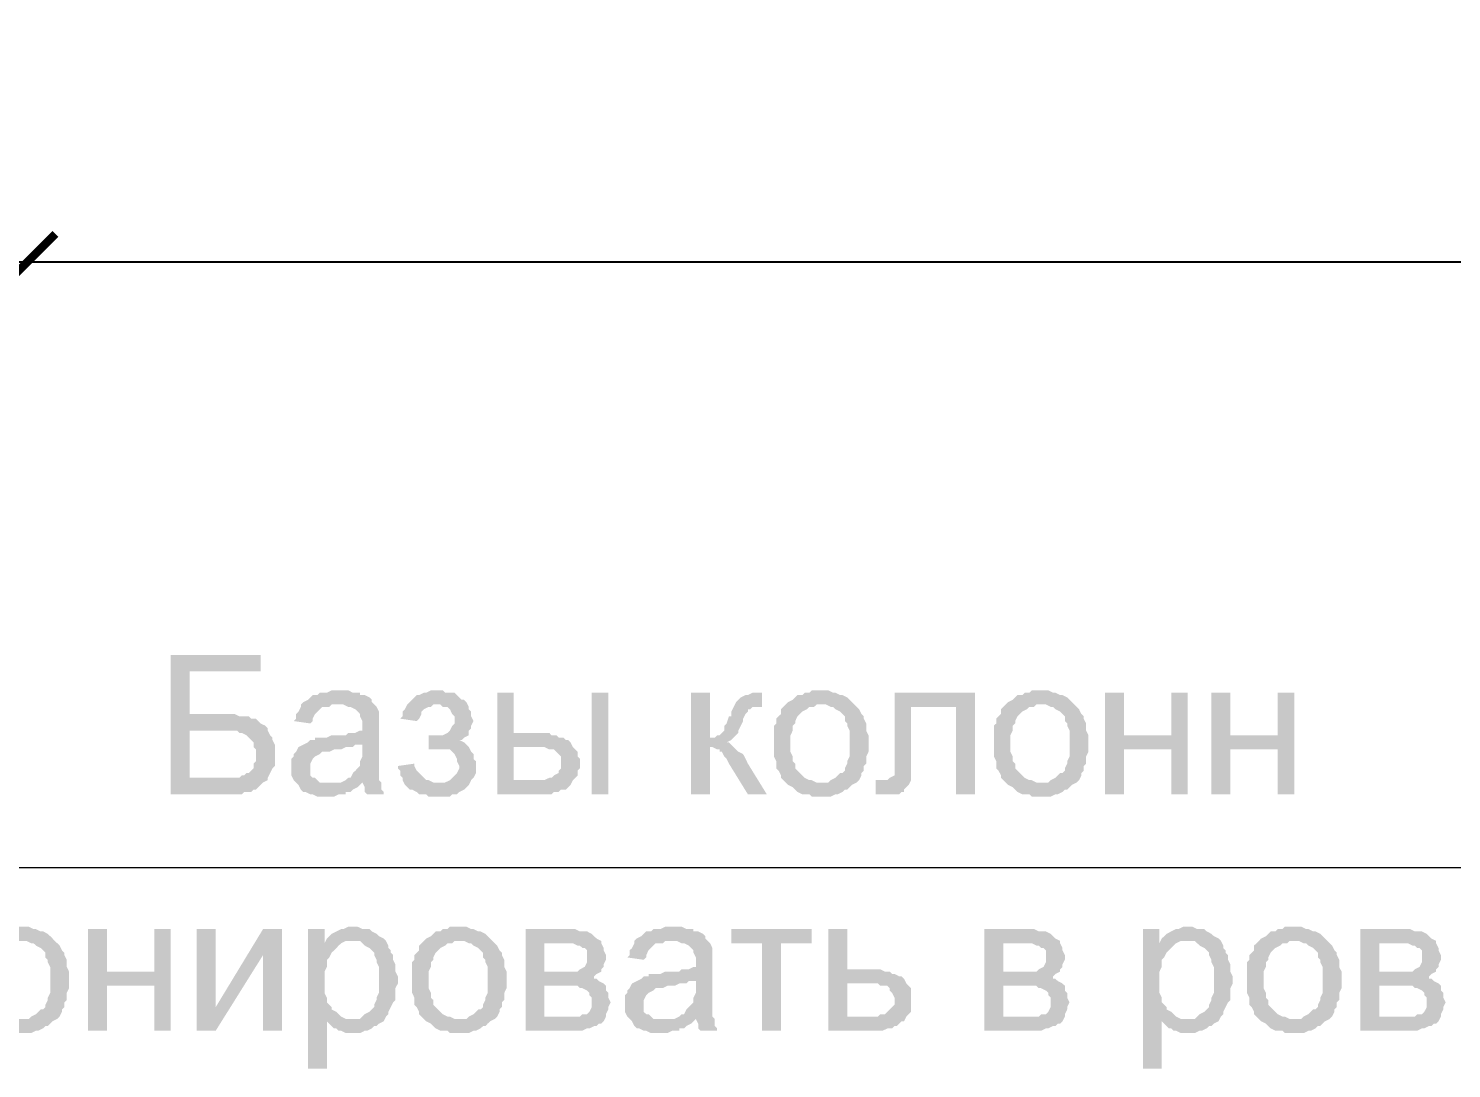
# Model space of a CAD drawing. Header units: millimetres. Extents: x -383313 to -161684, y -117025 to 99224.
# Drawn here: x -349188 to -346641, y -1573 to 290 of the extents above; entities that cross this region are included whole.
import ezdxf

# ---------------------------------------------------------------- set-up
doc = ezdxf.new("R2010")
doc.units = ezdxf.units.MM
doc.header["$MEASUREMENT"] = 0
doc.layers.get('Defpoints').update_dxf_attribs({"color": 31})
for name, color, linetype in [('001__КОНСТРУКТИВ__размеры внутр.', 7, 'Continuous'), ('PDF_Geometry', 7, 'Continuous'), ('PDF_Solid Fills', 7, 'Continuous')]:
    doc.layers.add(name, color=color, linetype=linetype)
doc.styles.add('PSTUDIO', font='arial.ttf')
doc.dimstyles.new('PS_TICK', dxfattribs={"dimscale": 100, "dimtxt": 2.5, "dimasz": 1, "dimexe": 2, "dimexo": 2, "dimgap": 1, "dimtad": 1, "dimdec": 0, "dimzin": 0, "dimdsep": 46, "dimtxsty": 'PSTUDIO', "dimblk": 'ARCHTICK', "dimcen": 2, "dimdle": 1.5, "dimse1": 1, "dimse2": 1, "dimadec": 0, "dimazin": 0, "dimtfac": 1, "dimtdec": 0, "dimtix": 1, "dimtmove": 1, "dimatfit": 3, "dimldrblk": 'ARCHTICK', "dimfxl": 1, "dimtolj": 1, "dimtzin": 0, "dimarcsym": 0})

# ---------------------------------------------------------------- blocks, each defined once
blk = doc.blocks.new('_ArchTick')
at = {"color": 0, "linetype": 'ByBlock', "const_width": 0.15}
blk.add_lwpolyline([(-0.5, -0.5), (0.5, 0.5)], dxfattribs=at)
blk = doc.blocks.new('*D277')
at = {"layer": '001__КОНСТРУКТИВ__размеры внутр.', "color": 0, "lineweight": -2, "ltscale": 100, "transparency": 16777216}
blk.add_line((-349339.4, -128.1), (-334939.6, -128.1), dxfattribs=at)
at = {"layer": 'Defpoints', "color": 0, "ltscale": 100, "transparency": 16777216}
for p in [(-335089.6, -128.1), (-349189.4, -1571.6), (-335089.6, -1571.6)]:
    blk.add_point(p, dxfattribs=at)
at = {"layer": '001__КОНСТРУКТИВ__размеры внутр.', "color": 0, "lineweight": -2, "ltscale": 100, "transparency": 16777216, "xscale": 100, "yscale": 100, "zscale": 100, "rotation": 180}
blk.add_blockref('_ArchTick', (-349189.4, -128.1), dxfattribs=at)
at = {"layer": '001__КОНСТРУКТИВ__размеры внутр.', "color": 0, "lineweight": -2, "ltscale": 100, "transparency": 16777216, "xscale": 100, "yscale": 100, "zscale": 100}
blk.add_blockref('_ArchTick', (-335089.6, -128.1), dxfattribs=at)
at = {"layer": '001__КОНСТРУКТИВ__размеры внутр.', "color": 0, "ltscale": 100, "transparency": 16777216, "insert": (-342139.5, 99.5), "char_height": 250, "attachment_point": 5, "style": 'PSTUDIO'}
blk.add_mtext('\\A1;14100', dxfattribs=at)
blk = doc.blocks.new('A$Cf5759c35')
at = {"layer": 'PDF_Solid Fills'}
for points in [[(9689.9, 17432.9), (9529.1, 17432.9), (9529.1, 17183.1), (9656.1, 17183.1), (9660.3, 17187.3), (9668.8, 17187.3), (9673, 17187.3), (9677.2, 17191.6), (9681.5, 17191.6), (9685.7, 17195.8), (9689.9, 17200), (9694.2, 17204.3), (9702.6, 17208.5), (9562.9, 17212.7), (9562.9, 17297.4), (9605.3, 17297.4), (9702.6, 17301.6), (9698.4, 17305.9), (9689.9, 17310.1), (9685.7, 17314.3), (9681.5, 17318.6), (9673, 17318.6), (9668.8, 17322.8), (9664.5, 17322.8), (9656.1, 17322.8), (9651.8, 17322.8), (9643.4, 17327), (9634.9, 17327), (9630.7, 17327), (9622.2, 17327), (9562.9, 17327), (9562.9, 17403.2), (9689.9, 17403.2)], [(9833.9, 17369.4), (9833.9, 17369.4), (9816.9, 17369.4), (9808.5, 17365.1), (9804.2, 17365.1), (9795.8, 17365.1), (9791.5, 17360.9), (9783.1, 17360.9), (9778.8, 17356.7), (9774.6, 17352.4), (9766.1, 17348.2), (9761.9, 17344), (9825.4, 17344), (9829.6, 17344), (9838.1, 17344), (9846.6, 17339.7), (9850.8, 17339.7), (9859.3, 17335.5), (9863.5, 17331.3), (9863.5, 17331.3), (9867.7, 17327), (9867.7, 17322.8), (9872, 17314.3), (9872, 17305.9), (9872, 17305.9), (9872, 17297.4), (9867.7, 17297.4), (9859.3, 17293.2), (9855, 17293.2), (9846.6, 17293.2), (9842.3, 17288.9), (9833.9, 17288.9), (9825.4, 17288.9), (9816.9, 17288.9), (9808.5, 17284.7), (9800, 17284.7), (9795.8, 17284.7), (9787.3, 17284.7), (9787.3, 17280.5), (9778.8, 17280.5), (9774.6, 17276.2), (9872, 17272), (9872, 17263.5), (9872, 17259.3), (9872, 17250.8), (9867.7, 17242.4), (9867.7, 17238.1), (9867.7, 17233.9), (9863.5, 17229.7), (9859.3, 17225.4), (9855, 17221.2), (9850.8, 17212.7), (9846.6, 17212.7), (9842.3, 17208.5), (9833.9, 17204.3), (9872, 17204.3), (9872, 17204.3), (9876.2, 17195.8), (9876.2, 17187.3), (9880.4, 17183.1), (9910.1, 17183.1), (9910.1, 17187.3), (9905.8, 17191.6), (9905.8, 17200), (9905.8, 17204.3), (9901.6, 17208.5), (9901.6, 17212.7), (9901.6, 17217), (9901.6, 17221.2), (9901.6, 17229.7), (9901.6, 17238.1), (9901.6, 17246.6), (9901.6, 17259.3), (9901.6, 17301.6), (9901.6, 17301.6), (9901.6, 17310.1), (9901.6, 17318.6), (9901.6, 17322.8), (9901.6, 17327), (9901.6, 17331.3), (9897.4, 17339.7), (9893.1, 17344), (9888.9, 17348.2), (9888.9, 17352.4), (9884.7, 17356.7), (9876.2, 17360.9), (9867.7, 17360.9), (9867.7, 17365.1), (9859.3, 17365.1), (9855, 17365.1), (9846.6, 17369.4), (9838.1, 17369.4)], [(10007.4, 17369.4), (9994.7, 17369.4), (9986.3, 17365.1), (9982, 17365.1), (9973.6, 17360.9), (9969.3, 17360.9), (9965.1, 17356.7), (9960.9, 17352.4), (9956.6, 17348.2), (9952.4, 17344), (9948.2, 17335.5), (9943.9, 17331.3), (9943.9, 17322.8), (9939.7, 17318.6), (9969.3, 17314.3), (9973.6, 17318.6), (9977.8, 17327), (9977.8, 17331.3), (9982, 17335.5), (9990.5, 17339.7), (9994.7, 17339.7), (9999, 17344), (10007.4, 17344), (10058.2, 17348.2), (10054, 17352.4), (10049.8, 17352.4), (10045.5, 17356.7), (10041.3, 17360.9), (10037.1, 17365.1), (10028.6, 17365.1), (10020.1, 17365.1), (10015.9, 17369.4)], [(10058.2, 17348.2), (10007.4, 17344), (10011.7, 17344), (10015.9, 17339.7), (10024.4, 17339.7), (10028.6, 17335.5), (10028.6, 17335.5), (10032.8, 17327), (10037.1, 17322.8), (10037.1, 17314.3), (10037.1, 17310.1), (10032.8, 17305.9), (10028.6, 17297.4), (10028.6, 17297.4), (10024.4, 17293.2), (10015.9, 17288.9), (10011.7, 17288.9), (10007.4, 17288.9), (9999, 17288.9), (9990.5, 17288.9), (9990.5, 17263.5), (9990.5, 17263.5), (9999, 17263.5), (10062.5, 17267.8), (10058.2, 17272), (10054, 17276.2), (10045.5, 17280.5), (10049.8, 17280.5), (10054, 17284.7), (10062.5, 17288.9), (10062.5, 17297.4), (10066.7, 17301.6), (10066.7, 17305.9), (10070.9, 17314.3), (10070.9, 17314.3), (10066.7, 17322.8), (10066.7, 17331.3), (10062.5, 17335.5), (10062.5, 17339.7)], [(10142.9, 17365.1), (10113.3, 17365.1), (10113.3, 17183.1), (10210.6, 17183.1), (10214.9, 17187.3), (10223.3, 17187.3), (10227.6, 17191.6), (10236, 17191.6), (10240.3, 17195.8), (10244.5, 17200), (10244.5, 17200), (10248.7, 17208.5), (10142.9, 17208.5), (10142.9, 17267.8), (10176.8, 17267.8), (10248.7, 17267.8), (10244.5, 17276.2), (10240.3, 17280.5), (10236, 17280.5), (10231.8, 17284.7), (10223.3, 17284.7), (10219.1, 17288.9), (10210.6, 17288.9), (10206.4, 17293.2), (10197.9, 17293.2), (10189.5, 17293.2), (10181, 17293.2), (10142.9, 17293.2)], [(10494.3, 17365.1), (10460.4, 17365.1), (10460.4, 17183.1), (10494.3, 17183.1), (10494.3, 17267.8), (10536.6, 17267.8), (10532.4, 17272), (10528.1, 17276.2), (10523.9, 17276.2), (10523.9, 17276.2), (10532.4, 17280.5), (10536.6, 17284.7), (10494.3, 17284.7)], [(10587.4, 17365.1), (10570.5, 17365.1), (10562, 17360.9), (10557.8, 17360.9), (10549.3, 17356.7), (10545.1, 17352.4), (10545.1, 17352.4), (10540.8, 17348.2), (10536.6, 17339.7), (10578.9, 17339.7), (10587.4, 17339.7)], [(10693.2, 17369.4), (10693.2, 17369.4), (10676.3, 17369.4), (10672.1, 17365.1), (10663.6, 17365.1), (10659.4, 17360.9), (10650.9, 17360.9), (10646.7, 17356.7), (10642.4, 17352.4), (10634, 17348.2), (10634, 17348.2), (10629.7, 17344), (10693.2, 17344), (10693.2, 17344), (10701.7, 17344), (10710.2, 17339.7), (10714.4, 17339.7), (10718.6, 17335.5), (10727.1, 17331.3), (10731.3, 17327), (10735.6, 17322.8), (10735.6, 17314.3), (10739.8, 17310.1), (10739.8, 17305.9), (10744, 17297.4), (10744, 17288.9), (10744, 17284.7), (10744, 17276.2), (10744, 17272), (10744, 17263.5), (10744, 17255.1), (10744, 17250.8), (10739.8, 17242.4), (10739.8, 17238.1), (10735.6, 17229.7), (10735.6, 17225.4), (10731.3, 17221.2), (10727.1, 17221.2), (10722.9, 17217), (10718.6, 17212.7), (10710.2, 17208.5), (10705.9, 17204.3), (10697.5, 17204.3), (10693.2, 17204.3), (10629.7, 17204.3), (10634, 17200), (10642.4, 17195.8), (10646.7, 17191.6), (10650.9, 17187.3), (10659.4, 17183.1), (10663.6, 17183.1), (10672.1, 17183.1), (10676.3, 17178.9), (10684.8, 17178.9), (10693.2, 17178.9), (10697.5, 17178.9), (10701.7, 17178.9), (10710.2, 17178.9), (10718.6, 17183.1), (10722.9, 17183.1), (10731.3, 17187.3), (10735.6, 17191.6), (10739.8, 17191.6), (10744, 17195.8), (10748.3, 17200), (10756.7, 17204.3), (10761, 17208.5), (10765.2, 17217), (10765.2, 17221.2), (10765.2, 17221.2), (10769.4, 17225.4), (10769.4, 17233.9), (10773.7, 17238.1), (10773.7, 17246.6), (10773.7, 17250.8), (10777.9, 17259.3), (10777.9, 17267.8), (10777.9, 17276.2), (10777.9, 17280.5), (10777.9, 17288.9), (10773.7, 17297.4), (10773.7, 17305.9), (10773.7, 17310.1), (10769.4, 17318.6), (10769.4, 17322.8), (10765.2, 17327), (10761, 17335.5), (10756.7, 17339.7), (10752.5, 17344), (10748.3, 17348.2), (10744, 17352.4), (10739.8, 17356.7), (10731.3, 17360.9), (10727.1, 17360.9), (10718.6, 17365.1), (10714.4, 17365.1), (10705.9, 17369.4), (10701.7, 17369.4)], [(10968.4, 17365.1), (10824.5, 17365.1), (10824.5, 17217), (10824.5, 17217), (10816, 17212.7), (10816, 17212.7), (10811.8, 17208.5), (10803.3, 17208.5), (10790.6, 17208.5), (10790.6, 17183.1), (10794.8, 17183.1), (10803.3, 17183.1), (10807.5, 17183.1), (10816, 17183.1), (10816, 17183.1), (10824.5, 17183.1), (10832.9, 17183.1), (10837.2, 17187.3), (10841.4, 17187.3), (10841.4, 17191.6), (10845.6, 17195.8), (10849.9, 17200), (10854.1, 17208.5), (10854.1, 17212.7), (10854.1, 17217), (10854.1, 17221.2), (10854.1, 17229.7), (10854.1, 17238.1), (10854.1, 17246.6), (10854.1, 17339.7), (10934.5, 17339.7)], [(11086.9, 17369.4), (11086.9, 17369.4), (11070, 17369.4), (11065.8, 17365.1), (11057.3, 17365.1), (11053.1, 17360.9), (11044.6, 17360.9), (11040.4, 17356.7), (11036.1, 17352.4), (11027.7, 17348.2), (11027.7, 17348.2), (11023.4, 17344), (11086.9, 17344), (11086.9, 17344), (11095.4, 17344), (11103.9, 17339.7), (11108.1, 17339.7), (11112.3, 17335.5), (11120.8, 17331.3), (11125, 17327), (11129.3, 17322.8), (11129.3, 17314.3), (11133.5, 17310.1), (11133.5, 17305.9), (11137.7, 17297.4), (11137.7, 17288.9), (11137.7, 17284.7), (11137.7, 17276.2), (11137.7, 17272), (11137.7, 17263.5), (11137.7, 17255.1), (11137.7, 17250.8), (11133.5, 17242.4), (11133.5, 17238.1), (11129.3, 17229.7), (11129.3, 17225.4), (11125, 17221.2), (11120.8, 17221.2), (11116.6, 17217), (11112.3, 17212.7), (11103.9, 17208.5), (11099.6, 17204.3), (11091.2, 17204.3), (11086.9, 17204.3), (11023.4, 17204.3), (11027.7, 17200), (11036.1, 17195.8), (11040.4, 17191.6), (11044.6, 17187.3), (11053.1, 17183.1), (11057.3, 17183.1), (11065.8, 17183.1), (11070, 17178.9), (11078.5, 17178.9), (11086.9, 17178.9), (11091.2, 17178.9), (11095.4, 17178.9), (11103.9, 17178.9), (11112.3, 17183.1), (11116.6, 17183.1), (11125, 17187.3), (11129.3, 17191.6), (11133.5, 17191.6), (11137.7, 17195.8), (11142, 17200), (11150.4, 17204.3), (11154.7, 17208.5), (11158.9, 17217), (11158.9, 17221.2), (11158.9, 17221.2), (11163.1, 17225.4), (11163.1, 17233.9), (11167.4, 17238.1), (11167.4, 17246.6), (11167.4, 17250.8), (11171.6, 17259.3), (11171.6, 17267.8), (11171.6, 17276.2), (11171.6, 17280.5), (11171.6, 17288.9), (11167.4, 17297.4), (11167.4, 17305.9), (11167.4, 17310.1), (11163.1, 17318.6), (11163.1, 17322.8), (11158.9, 17327), (11154.7, 17335.5), (11150.4, 17339.7), (11146.2, 17344), (11142, 17348.2), (11137.7, 17352.4), (11133.5, 17356.7), (11125, 17360.9), (11120.8, 17360.9), (11112.3, 17365.1), (11108.1, 17365.1), (11099.6, 17369.4), (11095.4, 17369.4)], [(11235.1, 17365.1), (11201.2, 17365.1), (11201.2, 17183.1), (11235.1, 17183.1), (11235.1, 17263.5), (11319.8, 17263.5), (11235.1, 17288.9)], [(11349.4, 17365.1), (11319.8, 17365.1), (11319.8, 17288.9), (11235.1, 17288.9), (11319.8, 17263.5), (11319.8, 17183.1), (11349.4, 17183.1)], [(11425.6, 17365.1), (11391.7, 17365.1), (11391.7, 17183.1), (11425.6, 17183.1), (11425.6, 17263.5), (11510.3, 17263.5), (11425.6, 17288.9)], [(11539.9, 17365.1), (11510.3, 17365.1), (11510.3, 17288.9), (11425.6, 17288.9), (11510.3, 17263.5), (11510.3, 17183.1), (11539.9, 17183.1)], [(9761.9, 17344), (9761.9, 17339.7), (9757.7, 17331.3), (9753.4, 17327), (9753.4, 17318.6), (9749.2, 17314.3), (9778.8, 17310.1), (9783.1, 17314.3), (9783.1, 17318.6), (9787.3, 17327), (9791.5, 17331.3), (9795.8, 17335.5), (9800, 17339.7), (9804.2, 17339.7), (9812.7, 17339.7), (9816.9, 17344), (9825.4, 17344)], [(10536.6, 17339.7), (10532.4, 17331.3), (10532.4, 17322.8), (10528.1, 17322.8), (10523.9, 17310.1), (10519.7, 17305.9), (10519.7, 17297.4), (10515.4, 17293.2), (10515.4, 17293.2), (10511.2, 17288.9), (10507, 17288.9), (10502.7, 17284.7), (10494.3, 17284.7), (10536.6, 17284.7), (10540.8, 17288.9), (10545.1, 17293.2), (10545.1, 17297.4), (10549.3, 17305.9), (10553.5, 17314.3), (10553.5, 17318.6), (10557.8, 17327), (10562, 17331.3), (10562, 17335.5), (10566.2, 17335.5), (10570.5, 17339.7), (10578.9, 17339.7)], [(10629.7, 17344), (10625.5, 17339.7), (10621.3, 17335.5), (10621.3, 17327), (10617, 17322.8), (10612.8, 17318.6), (10612.8, 17310.1), (10608.6, 17305.9), (10608.6, 17297.4), (10608.6, 17288.9), (10608.6, 17280.5), (10608.6, 17272), (10608.6, 17272), (10608.6, 17263.5), (10608.6, 17255.1), (10608.6, 17250.8), (10612.8, 17242.4), (10612.8, 17233.9), (10612.8, 17229.7), (10617, 17225.4), (10621.3, 17217), (10621.3, 17212.7), (10625.5, 17208.5), (10629.7, 17204.3), (10693.2, 17204.3), (10689, 17204.3), (10684.8, 17204.3), (10676.3, 17208.5), (10672.1, 17208.5), (10663.6, 17212.7), (10659.4, 17217), (10655.1, 17221.2), (10655.1, 17221.2), (10650.9, 17225.4), (10646.7, 17229.7), (10646.7, 17238.1), (10642.4, 17242.4), (10642.4, 17250.8), (10638.2, 17259.3), (10638.2, 17263.5), (10638.2, 17272), (10638.2, 17276.2), (10638.2, 17284.7), (10638.2, 17288.9), (10642.4, 17297.4), (10642.4, 17305.9), (10646.7, 17310.1), (10646.7, 17314.3), (10650.9, 17322.8), (10655.1, 17327), (10655.1, 17327), (10659.4, 17331.3), (10667.8, 17335.5), (10672.1, 17339.7), (10680.5, 17339.7), (10684.8, 17344), (10693.2, 17344)], [(11023.4, 17344), (11019.2, 17339.7), (11015, 17335.5), (11015, 17327), (11010.7, 17322.8), (11006.5, 17318.6), (11006.5, 17310.1), (11002.3, 17305.9), (11002.3, 17297.4), (11002.3, 17288.9), (11002.3, 17280.5), (11002.3, 17272), (11002.3, 17272), (11002.3, 17263.5), (11002.3, 17255.1), (11002.3, 17250.8), (11006.5, 17242.4), (11006.5, 17233.9), (11006.5, 17229.7), (11010.7, 17225.4), (11015, 17217), (11015, 17212.7), (11019.2, 17208.5), (11023.4, 17204.3), (11086.9, 17204.3), (11082.7, 17204.3), (11078.5, 17204.3), (11070, 17208.5), (11065.8, 17208.5), (11057.3, 17212.7), (11053.1, 17217), (11048.8, 17221.2), (11048.8, 17221.2), (11044.6, 17225.4), (11040.4, 17229.7), (11040.4, 17238.1), (11036.1, 17242.4), (11036.1, 17250.8), (11031.9, 17259.3), (11031.9, 17263.5), (11031.9, 17272), (11031.9, 17276.2), (11031.9, 17284.7), (11031.9, 17288.9), (11036.1, 17297.4), (11036.1, 17305.9), (11040.4, 17310.1), (11040.4, 17314.3), (11044.6, 17322.8), (11048.8, 17327), (11048.8, 17327), (11053.1, 17331.3), (11061.5, 17335.5), (11065.8, 17339.7), (11074.2, 17339.7), (11078.5, 17344), (11086.9, 17344)], [(9702.6, 17301.6), (9605.3, 17297.4), (9647.6, 17297.4), (9651.8, 17293.2), (9656.1, 17293.2), (9664.5, 17288.9), (9668.8, 17284.7), (9673, 17280.5), (9673, 17280.5), (9677.2, 17276.2), (9677.2, 17267.8), (9681.5, 17263.5), (9681.5, 17255.1), (9681.5, 17250.8), (9681.5, 17242.4), (9677.2, 17238.1), (9677.2, 17229.7), (9673, 17225.4), (9668.8, 17221.2), (9664.5, 17221.2), (9660.3, 17217), (9656.1, 17217), (9651.8, 17212.7), (9643.4, 17212.7), (9634.9, 17212.7), (9626.4, 17212.7), (9562.9, 17212.7), (9702.6, 17208.5), (9702.6, 17212.7), (9706.9, 17221.2), (9706.9, 17221.2), (9711.1, 17229.7), (9715.3, 17233.9), (9715.3, 17242.4), (9715.3, 17246.6), (9715.3, 17255.1), (9715.3, 17259.3), (9715.3, 17263.5), (9715.3, 17272), (9711.1, 17280.5), (9711.1, 17284.7), (9706.9, 17288.9), (9702.6, 17297.4)], [(9774.6, 17276.2), (9766.1, 17272), (9766.1, 17272), (9757.7, 17267.8), (9753.4, 17259.3), (9749.2, 17255.1), (9749.2, 17250.8), (9745, 17246.6), (9745, 17238.1), (9745, 17229.7), (9745, 17229.7), (9745, 17221.2), (9745, 17217), (9749.2, 17208.5), (9753.4, 17204.3), (9757.7, 17200), (9761.9, 17191.6), (9761.9, 17191.6), (9766.1, 17187.3), (9770.4, 17187.3), (9778.8, 17183.1), (9783.1, 17183.1), (9791.5, 17178.9), (9800, 17178.9), (9808.5, 17178.9), (9812.7, 17178.9), (9821.2, 17178.9), (9829.6, 17183.1), (9833.9, 17183.1), (9842.3, 17183.1), (9842.3, 17187.3), (9850.8, 17187.3), (9855, 17191.6), (9863.5, 17195.8), (9867.7, 17200), (9812.7, 17204.3), (9812.7, 17204.3), (9804.2, 17204.3), (9795.8, 17204.3), (9791.5, 17208.5), (9787.3, 17212.7), (9783.1, 17212.7), (9778.8, 17217), (9778.8, 17225.4), (9778.8, 17229.7), (9778.8, 17233.9), (9778.8, 17238.1), (9783.1, 17246.6), (9783.1, 17246.6), (9787.3, 17250.8), (9795.8, 17255.1), (9800, 17259.3), (9804.2, 17259.3), (9812.7, 17259.3), (9821.2, 17263.5), (9825.4, 17263.5), (9833.9, 17263.5), (9842.3, 17267.8), (9846.6, 17267.8), (9855, 17267.8), (9859.3, 17272), (9867.7, 17272), (9872, 17272)], [(10062.5, 17267.8), (9999, 17263.5), (10028.6, 17263.5), (10032.8, 17259.3), (10037.1, 17255.1), (10041.3, 17246.6), (10041.3, 17242.4), (10045.5, 17233.9), (10045.5, 17229.7), (10041.3, 17221.2), (10037.1, 17217), (10032.8, 17212.7), (10032.8, 17212.7), (10028.6, 17208.5), (10020.1, 17204.3), (10015.9, 17204.3), (10007.4, 17204.3), (10062.5, 17200), (10066.7, 17208.5), (10070.9, 17212.7), (10075.2, 17221.2), (10075.2, 17225.4), (10075.2, 17233.9), (10075.2, 17233.9), (10075.2, 17242.4), (10070.9, 17246.6), (10070.9, 17255.1), (10066.7, 17259.3), (10066.7, 17259.3)], [(10248.7, 17267.8), (10176.8, 17267.8), (10197.9, 17267.8), (10206.4, 17263.5), (10210.6, 17263.5), (10214.9, 17263.5), (10219.1, 17259.3), (10223.3, 17255.1), (10227.6, 17250.8), (10227.6, 17242.4), (10227.6, 17238.1), (10227.6, 17238.1), (10227.6, 17229.7), (10223.3, 17225.4), (10223.3, 17221.2), (10214.9, 17217), (10214.9, 17217), (10210.6, 17212.7), (10206.4, 17212.7), (10197.9, 17208.5), (10193.7, 17208.5), (10185.2, 17208.5), (10172.5, 17208.5), (10142.9, 17208.5), (10248.7, 17208.5), (10253, 17212.7), (10257.2, 17217), (10257.2, 17225.4), (10261.4, 17229.7), (10261.4, 17238.1), (10261.4, 17238.1), (10261.4, 17246.6), (10257.2, 17250.8), (10257.2, 17259.3), (10253, 17263.5)], [(10536.6, 17267.8), (10494.3, 17267.8), (10498.5, 17267.8), (10507, 17263.5), (10511.2, 17263.5), (10511.2, 17259.3), (10515.4, 17259.3), (10519.7, 17250.8), (10523.9, 17246.6), (10528.1, 17238.1), (10562, 17183.1), (10595.9, 17183.1), (10562, 17238.1), (10562, 17238.1), (10557.8, 17246.6), (10553.5, 17255.1), (10545.1, 17259.3), (10540.8, 17263.5)], [(9965.1, 17238.1), (9935.5, 17233.9), (9935.5, 17229.7), (9939.7, 17225.4), (9939.7, 17217), (9943.9, 17212.7), (9943.9, 17208.5), (9948.2, 17200), (9952.4, 17195.8), (9956.6, 17191.6), (9960.9, 17191.6), (9969.3, 17187.3), (9973.6, 17183.1), (9977.8, 17183.1), (9986.3, 17183.1), (9990.5, 17178.9), (9999, 17178.9), (10007.4, 17178.9), (10011.7, 17178.9), (10020.1, 17178.9), (10028.6, 17178.9), (10032.8, 17183.1), (10041.3, 17183.1), (10045.5, 17187.3), (10054, 17191.6), (10058.2, 17195.8), (10058.2, 17195.8), (10062.5, 17200), (10007.4, 17204.3), (10007.4, 17204.3), (9999, 17204.3), (9990.5, 17208.5), (9986.3, 17208.5), (9982, 17212.7), (9977.8, 17217), (9973.6, 17221.2), (9969.3, 17225.4), (9965.1, 17233.9)], [(9262.4, 16946), (9262.4, 16946), (9245.4, 16946), (9241.2, 16941.8), (9232.7, 16941.8), (9228.5, 16937.6), (9220, 16937.6), (9215.8, 16933.3), (9211.6, 16929.1), (9203.1, 16924.9), (9203.1, 16924.9), (9198.9, 16920.6), (9262.4, 16920.6), (9262.4, 16920.6), (9270.8, 16920.6), (9279.3, 16916.4), (9283.5, 16916.4), (9287.8, 16912.2), (9296.2, 16907.9), (9300.5, 16903.7), (9304.7, 16899.5), (9304.7, 16891), (9308.9, 16886.8), (9308.9, 16882.5), (9313.2, 16874.1), (9313.2, 16865.6), (9313.2, 16861.4), (9313.2, 16852.9), (9313.2, 16848.7), (9313.2, 16840.2), (9313.2, 16831.7), (9313.2, 16827.5), (9308.9, 16819), (9308.9, 16814.8), (9304.7, 16806.3), (9304.7, 16802.1), (9300.5, 16797.9), (9296.2, 16797.9), (9292, 16793.6), (9287.8, 16789.4), (9279.3, 16785.2), (9275.1, 16780.9), (9266.6, 16780.9), (9262.4, 16780.9), (9198.9, 16780.9), (9203.1, 16776.7), (9211.6, 16772.5), (9215.8, 16768.2), (9220, 16764), (9228.5, 16759.8), (9232.7, 16759.8), (9241.2, 16759.8), (9245.4, 16755.5), (9253.9, 16755.5), (9262.4, 16755.5), (9266.6, 16755.5), (9270.8, 16755.5), (9279.3, 16755.5), (9287.8, 16759.8), (9292, 16759.8), (9300.5, 16764), (9304.7, 16768.2), (9308.9, 16768.2), (9313.2, 16772.5), (9317.4, 16776.7), (9325.9, 16780.9), (9330.1, 16785.2), (9334.3, 16793.6), (9334.3, 16797.9), (9334.3, 16797.9), (9338.6, 16802.1), (9338.6, 16810.6), (9342.8, 16814.8), (9342.8, 16823.3), (9342.8, 16827.5), (9347, 16836), (9347, 16844.4), (9347, 16852.9), (9347, 16857.1), (9347, 16865.6), (9342.8, 16874.1), (9342.8, 16882.5), (9342.8, 16886.8), (9338.6, 16895.2), (9338.6, 16899.5), (9334.3, 16903.7), (9330.1, 16912.2), (9325.9, 16916.4), (9321.6, 16920.6), (9317.4, 16924.9), (9313.2, 16929.1), (9308.9, 16933.3), (9300.5, 16937.6), (9296.2, 16937.6), (9287.8, 16941.8), (9283.5, 16941.8), (9275.1, 16946), (9270.8, 16946)], [(9414.8, 16941.8), (9380.9, 16941.8), (9380.9, 16759.8), (9414.8, 16759.8), (9414.8, 16840.2), (9499.4, 16840.2), (9414.8, 16865.6)], [(9529.1, 16941.8), (9499.4, 16941.8), (9499.4, 16865.6), (9414.8, 16865.6), (9499.4, 16840.2), (9499.4, 16759.8), (9529.1, 16759.8)], [(9728, 16941.8), (9694.2, 16941.8), (9609.5, 16802.1), (9575.6, 16759.8), (9609.5, 16759.8), (9694.2, 16895.2)], [(9804.2, 16941.8), (9774.6, 16941.8), (9774.6, 16692), (9808.5, 16692), (9808.5, 16776.7), (9850.8, 16780.9), (9846.6, 16780.9), (9842.3, 16780.9), (9833.9, 16785.2), (9829.6, 16789.4), (9825.4, 16793.6), (9816.9, 16797.9), (9816.9, 16802.1), (9812.7, 16806.3), (9808.5, 16810.6), (9808.5, 16819), (9804.2, 16827.5), (9804.2, 16831.7), (9804.2, 16840.2), (9804.2, 16848.7), (9804.2, 16852.9), (9804.2, 16861.4), (9804.2, 16865.6), (9808.5, 16874.1), (9808.5, 16882.5), (9808.5, 16886.8), (9812.7, 16891), (9816.9, 16899.5), (9821.2, 16903.7), (9825.4, 16907.9), (9829.6, 16912.2), (9833.9, 16916.4), (9804.2, 16916.4)], [(9855, 16946), (9855, 16946), (9846.6, 16946), (9838.1, 16941.8), (9833.9, 16941.8), (9825.4, 16937.6), (9825.4, 16937.6), (9816.9, 16933.3), (9812.7, 16929.1), (9808.5, 16924.9), (9855, 16920.6), (9859.3, 16920.6), (9867.7, 16920.6), (9872, 16916.4), (9876.2, 16912.2), (9884.7, 16907.9), (9888.9, 16903.7), (9893.1, 16899.5), (9893.1, 16895.2), (9897.4, 16886.8), (9897.4, 16882.5), (9901.6, 16874.1), (9901.6, 16869.8), (9901.6, 16861.4), (9901.6, 16852.9), (9901.6, 16848.7), (9901.6, 16840.2), (9901.6, 16831.7), (9901.6, 16827.5), (9897.4, 16819), (9897.4, 16814.8), (9893.1, 16806.3), (9893.1, 16802.1), (9888.9, 16797.9), (9884.7, 16793.6), (9876.2, 16789.4), (9872, 16785.2), (9867.7, 16780.9), (9859.3, 16780.9), (9850.8, 16780.9), (9808.5, 16776.7), (9808.5, 16776.7), (9816.9, 16768.2), (9821.2, 16764), (9825.4, 16764), (9829.6, 16759.8), (9833.9, 16759.8), (9842.3, 16755.5), (9846.6, 16755.5), (9855, 16755.5), (9855, 16755.5), (9863.5, 16755.5), (9867.7, 16755.5), (9876.2, 16759.8), (9880.4, 16759.8), (9888.9, 16764), (9893.1, 16768.2), (9897.4, 16768.2), (9901.6, 16772.5), (9910.1, 16776.7), (9914.3, 16785.2), (9918.5, 16789.4), (9918.5, 16793.6), (9922.8, 16802.1), (9922.8, 16802.1), (9927, 16810.6), (9931.2, 16814.8), (9931.2, 16823.3), (9931.2, 16831.7), (9931.2, 16836), (9935.5, 16844.4), (9935.5, 16852.9), (9935.5, 16852.9), (9935.5, 16857.1), (9931.2, 16865.6), (9931.2, 16874.1), (9931.2, 16878.3), (9927, 16886.8), (9927, 16895.2), (9922.8, 16899.5), (9922.8, 16903.7), (9918.5, 16907.9), (9918.5, 16912.2), (9914.3, 16920.6), (9910.1, 16924.9), (9901.6, 16929.1), (9897.4, 16933.3), (9897.4, 16933.3), (9888.9, 16937.6), (9884.7, 16941.8), (9876.2, 16941.8), (9872, 16941.8), (9863.5, 16946)], [(10045.5, 16946), (10045.5, 16946), (10028.6, 16946), (10024.4, 16941.8), (10015.9, 16941.8), (10011.7, 16937.6), (10003.2, 16937.6), (9999, 16933.3), (9994.7, 16929.1), (9986.3, 16924.9), (9986.3, 16924.9), (9982, 16920.6), (10045.5, 16920.6), (10045.5, 16920.6), (10054, 16920.6), (10062.5, 16916.4), (10066.7, 16916.4), (10070.9, 16912.2), (10079.4, 16907.9), (10083.6, 16903.7), (10087.9, 16899.5), (10087.9, 16891), (10092.1, 16886.8), (10092.1, 16882.5), (10096.3, 16874.1), (10096.3, 16865.6), (10096.3, 16861.4), (10096.3, 16852.9), (10096.3, 16848.7), (10096.3, 16840.2), (10096.3, 16831.7), (10096.3, 16827.5), (10092.1, 16819), (10092.1, 16814.8), (10087.9, 16806.3), (10087.9, 16802.1), (10083.6, 16797.9), (10079.4, 16797.9), (10075.2, 16793.6), (10070.9, 16789.4), (10062.5, 16785.2), (10058.2, 16780.9), (10049.8, 16780.9), (10045.5, 16780.9), (9982, 16780.9), (9986.3, 16776.7), (9994.7, 16772.5), (9999, 16768.2), (10003.2, 16764), (10011.7, 16759.8), (10015.9, 16759.8), (10024.4, 16759.8), (10028.6, 16755.5), (10037.1, 16755.5), (10045.5, 16755.5), (10049.8, 16755.5), (10054, 16755.5), (10062.5, 16755.5), (10070.9, 16759.8), (10075.2, 16759.8), (10083.6, 16764), (10087.9, 16768.2), (10092.1, 16768.2), (10096.3, 16772.5), (10100.6, 16776.7), (10109, 16780.9), (10113.3, 16785.2), (10117.5, 16793.6), (10117.5, 16797.9), (10117.5, 16797.9), (10121.7, 16802.1), (10121.7, 16810.6), (10126, 16814.8), (10126, 16823.3), (10126, 16827.5), (10130.2, 16836), (10130.2, 16844.4), (10130.2, 16852.9), (10130.2, 16857.1), (10130.2, 16865.6), (10126, 16874.1), (10126, 16882.5), (10126, 16886.8), (10121.7, 16895.2), (10121.7, 16899.5), (10117.5, 16903.7), (10113.3, 16912.2), (10109, 16916.4), (10104.8, 16920.6), (10100.6, 16924.9), (10096.3, 16929.1), (10092.1, 16933.3), (10083.6, 16937.6), (10079.4, 16937.6), (10070.9, 16941.8), (10066.7, 16941.8), (10058.2, 16946), (10054, 16946)], [(10236, 16941.8), (10164.1, 16941.8), (10164.1, 16759.8), (10265.7, 16759.8), (10274.1, 16764), (10278.4, 16764), (10286.8, 16768.2), (10291.1, 16768.2), (10295.3, 16772.5), (10299.5, 16772.5), (10303.8, 16776.7), (10308, 16785.2), (10197.9, 16785.2), (10197.9, 16840.2), (10236, 16840.2), (10303.8, 16844.4), (10295.3, 16848.7), (10291.1, 16852.9), (10286.8, 16852.9), (10286.8, 16857.1), (10291.1, 16861.4), (10197.9, 16865.6), (10197.9, 16916.4), (10231.8, 16916.4), (10299.5, 16920.6), (10291.1, 16924.9), (10286.8, 16929.1), (10282.6, 16933.3), (10274.1, 16937.6), (10274.1, 16937.6), (10265.7, 16937.6), (10261.4, 16937.6), (10253, 16941.8), (10244.5, 16941.8)], [(10430.8, 16946), (10430.8, 16946), (10413.8, 16946), (10405.4, 16941.8), (10401.1, 16941.8), (10392.7, 16941.8), (10388.4, 16937.6), (10380, 16937.6), (10375.7, 16933.3), (10371.5, 16929.1), (10363, 16924.9), (10358.8, 16920.6), (10422.3, 16920.6), (10426.5, 16920.6), (10435, 16920.6), (10443.5, 16916.4), (10447.7, 16916.4), (10456.2, 16912.2), (10460.4, 16907.9), (10460.4, 16907.9), (10464.6, 16903.7), (10464.6, 16899.5), (10468.9, 16891), (10468.9, 16882.5), (10468.9, 16882.5), (10468.9, 16874.1), (10464.6, 16874.1), (10456.2, 16869.8), (10451.9, 16869.8), (10443.5, 16869.8), (10439.2, 16865.6), (10430.8, 16865.6), (10422.3, 16865.6), (10413.8, 16865.6), (10405.4, 16861.4), (10396.9, 16861.4), (10392.7, 16861.4), (10384.2, 16861.4), (10384.2, 16857.1), (10375.7, 16857.1), (10371.5, 16852.9), (10468.9, 16848.7), (10468.9, 16840.2), (10468.9, 16836), (10468.9, 16827.5), (10464.6, 16819), (10464.6, 16814.8), (10464.6, 16810.6), (10460.4, 16806.3), (10456.2, 16802.1), (10451.9, 16797.9), (10447.7, 16789.4), (10443.5, 16789.4), (10439.2, 16785.2), (10430.8, 16780.9), (10468.9, 16780.9), (10468.9, 16780.9), (10473.1, 16772.5), (10473.1, 16764), (10477.3, 16759.8), (10507, 16759.8), (10507, 16764), (10502.7, 16768.2), (10502.7, 16776.7), (10502.7, 16780.9), (10498.5, 16785.2), (10498.5, 16789.4), (10498.5, 16793.6), (10498.5, 16797.9), (10498.5, 16806.3), (10498.5, 16814.8), (10498.5, 16823.3), (10498.5, 16836), (10498.5, 16878.3), (10498.5, 16878.3), (10498.5, 16886.8), (10498.5, 16895.2), (10498.5, 16899.5), (10498.5, 16903.7), (10498.5, 16907.9), (10494.3, 16916.4), (10490, 16920.6), (10485.8, 16924.9), (10485.8, 16929.1), (10481.6, 16933.3), (10473.1, 16937.6), (10464.6, 16937.6), (10464.6, 16941.8), (10456.2, 16941.8), (10451.9, 16941.8), (10443.5, 16946), (10435, 16946)], [(10676.3, 16941.8), (10532.4, 16941.8), (10532.4, 16916.4), (10587.4, 16916.4), (10587.4, 16759.8), (10621.3, 16759.8), (10621.3, 16916.4), (10676.3, 16916.4)], [(10739.8, 16941.8), (10705.9, 16941.8), (10705.9, 16759.8), (10803.3, 16759.8), (10811.8, 16764), (10820.2, 16764), (10824.5, 16768.2), (10828.7, 16768.2), (10832.9, 16772.5), (10837.2, 16776.7), (10841.4, 16776.7), (10845.6, 16785.2), (10739.8, 16785.2), (10739.8, 16844.4), (10773.7, 16844.4), (10845.6, 16844.4), (10841.4, 16852.9), (10837.2, 16857.1), (10832.9, 16857.1), (10824.5, 16861.4), (10820.2, 16861.4), (10816, 16865.6), (10807.5, 16865.6), (10799.1, 16869.8), (10794.8, 16869.8), (10786.4, 16869.8), (10777.9, 16869.8), (10739.8, 16869.8)], [(11057.3, 16941.8), (10985.3, 16941.8), (10985.3, 16759.8), (11086.9, 16759.8), (11095.4, 16764), (11099.6, 16764), (11108.1, 16768.2), (11112.3, 16768.2), (11116.6, 16772.5), (11120.8, 16772.5), (11125, 16776.7), (11129.3, 16785.2), (11019.2, 16785.2), (11019.2, 16840.2), (11057.3, 16840.2), (11125, 16844.4), (11116.6, 16848.7), (11112.3, 16852.9), (11108.1, 16852.9), (11108.1, 16857.1), (11112.3, 16861.4), (11019.2, 16865.6), (11019.2, 16916.4), (11053.1, 16916.4), (11120.8, 16920.6), (11112.3, 16924.9), (11108.1, 16929.1), (11103.9, 16933.3), (11095.4, 16937.6), (11095.4, 16937.6), (11086.9, 16937.6), (11082.7, 16937.6), (11074.2, 16941.8), (11065.8, 16941.8)], [(11298.6, 16941.8), (11269, 16941.8), (11269, 16692), (11302.8, 16692), (11302.8, 16776.7), (11345.2, 16780.9), (11340.9, 16780.9), (11336.7, 16780.9), (11328.2, 16785.2), (11324, 16789.4), (11319.8, 16793.6), (11311.3, 16797.9), (11311.3, 16802.1), (11307.1, 16806.3), (11302.8, 16810.6), (11302.8, 16819), (11298.6, 16827.5), (11298.6, 16831.7), (11298.6, 16840.2), (11298.6, 16848.7), (11298.6, 16852.9), (11298.6, 16861.4), (11298.6, 16865.6), (11302.8, 16874.1), (11302.8, 16882.5), (11302.8, 16886.8), (11307.1, 16891), (11311.3, 16899.5), (11315.5, 16903.7), (11319.8, 16907.9), (11324, 16912.2), (11328.2, 16916.4), (11298.6, 16916.4)], [(11349.4, 16946), (11349.4, 16946), (11340.9, 16946), (11332.5, 16941.8), (11328.2, 16941.8), (11319.8, 16937.6), (11319.8, 16937.6), (11311.3, 16933.3), (11307.1, 16929.1), (11302.8, 16924.9), (11349.4, 16920.6), (11353.6, 16920.6), (11362.1, 16920.6), (11366.3, 16916.4), (11370.6, 16912.2), (11379, 16907.9), (11383.3, 16903.7), (11387.5, 16899.5), (11387.5, 16895.2), (11391.7, 16886.8), (11391.7, 16882.5), (11396, 16874.1), (11396, 16869.8), (11396, 16861.4), (11396, 16852.9), (11396, 16848.7), (11396, 16840.2), (11396, 16831.7), (11396, 16827.5), (11391.7, 16819), (11391.7, 16814.8), (11387.5, 16806.3), (11387.5, 16802.1), (11383.3, 16797.9), (11379, 16793.6), (11370.6, 16789.4), (11366.3, 16785.2), (11362.1, 16780.9), (11353.6, 16780.9), (11345.2, 16780.9), (11302.8, 16776.7), (11302.8, 16776.7), (11311.3, 16768.2), (11315.5, 16764), (11319.8, 16764), (11324, 16759.8), (11328.2, 16759.8), (11336.7, 16755.5), (11340.9, 16755.5), (11349.4, 16755.5), (11349.4, 16755.5), (11357.9, 16755.5), (11362.1, 16755.5), (11370.6, 16759.8), (11374.8, 16759.8), (11383.3, 16764), (11387.5, 16768.2), (11391.7, 16768.2), (11396, 16772.5), (11404.4, 16776.7), (11408.7, 16785.2), (11412.9, 16789.4), (11412.9, 16793.6), (11417.1, 16802.1), (11417.1, 16802.1), (11421.4, 16810.6), (11425.6, 16814.8), (11425.6, 16823.3), (11425.6, 16831.7), (11425.6, 16836), (11429.8, 16844.4), (11429.8, 16852.9), (11429.8, 16852.9), (11429.8, 16857.1), (11425.6, 16865.6), (11425.6, 16874.1), (11425.6, 16878.3), (11421.4, 16886.8), (11421.4, 16895.2), (11417.1, 16899.5), (11417.1, 16903.7), (11412.9, 16907.9), (11412.9, 16912.2), (11408.7, 16920.6), (11404.4, 16924.9), (11396, 16929.1), (11391.7, 16933.3), (11391.7, 16933.3), (11383.3, 16937.6), (11379, 16941.8), (11370.6, 16941.8), (11366.3, 16941.8), (11357.9, 16946)], [(11539.9, 16946), (11539.9, 16946), (11523, 16946), (11518.7, 16941.8), (11510.3, 16941.8), (11506, 16937.6), (11497.6, 16937.6), (11493.3, 16933.3), (11489.1, 16929.1), (11480.6, 16924.9), (11480.6, 16924.9), (11476.4, 16920.6), (11539.9, 16920.6), (11539.9, 16920.6), (11548.4, 16920.6), (11556.8, 16916.4), (11561.1, 16916.4), (11565.3, 16912.2), (11573.8, 16907.9), (11578, 16903.7), (11582.2, 16899.5), (11582.2, 16891), (11586.5, 16886.8), (11586.5, 16882.5), (11590.7, 16874.1), (11590.7, 16865.6), (11590.7, 16861.4), (11590.7, 16852.9), (11590.7, 16848.7), (11590.7, 16840.2), (11590.7, 16831.7), (11590.7, 16827.5), (11586.5, 16819), (11586.5, 16814.8), (11582.2, 16806.3), (11582.2, 16802.1), (11578, 16797.9), (11573.8, 16797.9), (11569.5, 16793.6), (11565.3, 16789.4), (11556.8, 16785.2), (11552.6, 16780.9), (11544.1, 16780.9), (11539.9, 16780.9), (11476.4, 16780.9), (11480.6, 16776.7), (11489.1, 16772.5), (11493.3, 16768.2), (11497.6, 16764), (11506, 16759.8), (11510.3, 16759.8), (11518.7, 16759.8), (11523, 16755.5), (11531.4, 16755.5), (11539.9, 16755.5), (11544.1, 16755.5), (11548.4, 16755.5), (11556.8, 16755.5), (11565.3, 16759.8), (11569.5, 16759.8), (11578, 16764), (11582.2, 16768.2), (11586.5, 16768.2), (11590.7, 16772.5), (11594.9, 16776.7), (11603.4, 16780.9), (11607.6, 16785.2), (11611.9, 16793.6), (11611.9, 16797.9), (11611.9, 16797.9), (11616.1, 16802.1), (11616.1, 16810.6), (11620.3, 16814.8), (11620.3, 16823.3), (11620.3, 16827.5), (11624.6, 16836), (11624.6, 16844.4), (11624.6, 16852.9), (11624.6, 16857.1), (11624.6, 16865.6), (11620.3, 16874.1), (11620.3, 16882.5), (11620.3, 16886.8), (11616.1, 16895.2), (11616.1, 16899.5), (11611.9, 16903.7), (11607.6, 16912.2), (11603.4, 16916.4), (11599.2, 16920.6), (11594.9, 16924.9), (11590.7, 16929.1), (11586.5, 16933.3), (11578, 16937.6), (11573.8, 16937.6), (11565.3, 16941.8), (11561.1, 16941.8), (11552.6, 16946), (11548.4, 16946)], [(11730.4, 16941.8), (11658.4, 16941.8), (11658.4, 16759.8), (11760, 16759.8), (11768.5, 16764), (11772.7, 16764), (11781.2, 16768.2), (11785.4, 16768.2), (11789.7, 16772.5), (11793.9, 16772.5), (11798.1, 16776.7), (11802.4, 16785.2), (11692.3, 16785.2), (11692.3, 16840.2), (11730.4, 16840.2), (11798.1, 16844.4), (11789.7, 16848.7), (11785.4, 16852.9), (11781.2, 16852.9), (11781.2, 16857.1), (11785.4, 16861.4), (11692.3, 16865.6), (11692.3, 16916.4), (11726.2, 16916.4), (11793.9, 16920.6), (11785.4, 16924.9), (11781.2, 16929.1), (11777, 16933.3), (11768.5, 16937.6), (11768.5, 16937.6), (11760, 16937.6), (11755.8, 16937.6), (11747.3, 16941.8), (11738.9, 16941.8)], [(9808.5, 16924.9), (9804.2, 16916.4), (9833.9, 16916.4), (9842.3, 16920.6), (9846.6, 16920.6), (9855, 16920.6)], [(9982, 16920.6), (9977.8, 16916.4), (9973.6, 16912.2), (9973.6, 16903.7), (9969.3, 16899.5), (9965.1, 16895.2), (9965.1, 16886.8), (9960.9, 16882.5), (9960.9, 16874.1), (9960.9, 16865.6), (9960.9, 16857.1), (9960.9, 16848.7), (9960.9, 16848.7), (9960.9, 16840.2), (9960.9, 16831.7), (9960.9, 16827.5), (9965.1, 16819), (9965.1, 16810.6), (9965.1, 16806.3), (9969.3, 16802.1), (9973.6, 16793.6), (9973.6, 16789.4), (9977.8, 16785.2), (9982, 16780.9), (10045.5, 16780.9), (10041.3, 16780.9), (10037.1, 16780.9), (10028.6, 16785.2), (10024.4, 16785.2), (10015.9, 16789.4), (10011.7, 16793.6), (10007.4, 16797.9), (10007.4, 16797.9), (10003.2, 16802.1), (9999, 16806.3), (9999, 16814.8), (9994.7, 16819), (9994.7, 16827.5), (9990.5, 16836), (9990.5, 16840.2), (9990.5, 16848.7), (9990.5, 16852.9), (9990.5, 16861.4), (9990.5, 16865.6), (9994.7, 16874.1), (9994.7, 16882.5), (9999, 16886.8), (9999, 16891), (10003.2, 16899.5), (10007.4, 16903.7), (10007.4, 16903.7), (10011.7, 16907.9), (10020.1, 16912.2), (10024.4, 16916.4), (10032.8, 16916.4), (10037.1, 16920.6), (10045.5, 16920.6)], [(10299.5, 16920.6), (10231.8, 16916.4), (10231.8, 16916.4), (10248.7, 16916.4), (10257.2, 16912.2), (10261.4, 16912.2), (10265.7, 16907.9), (10269.9, 16907.9), (10274.1, 16903.7), (10274.1, 16895.2), (10274.1, 16891), (10274.1, 16886.8), (10274.1, 16882.5), (10269.9, 16874.1), (10269.9, 16874.1), (10261.4, 16869.8), (10257.2, 16865.6), (10253, 16865.6), (10244.5, 16865.6), (10240.3, 16865.6), (10227.6, 16865.6), (10197.9, 16865.6), (10291.1, 16861.4), (10299.5, 16865.6), (10299.5, 16869.8), (10303.8, 16874.1), (10303.8, 16878.3), (10308, 16886.8), (10308, 16891), (10308, 16895.2), (10303.8, 16903.7), (10303.8, 16907.9), (10299.5, 16916.4)], [(10358.8, 16920.6), (10358.8, 16916.4), (10354.6, 16907.9), (10350.3, 16903.7), (10350.3, 16895.2), (10346.1, 16891), (10375.7, 16886.8), (10380, 16891), (10380, 16895.2), (10384.2, 16903.7), (10388.4, 16907.9), (10392.7, 16912.2), (10396.9, 16916.4), (10401.1, 16916.4), (10409.6, 16916.4), (10413.8, 16920.6), (10422.3, 16920.6)], [(11120.8, 16920.6), (11053.1, 16916.4), (11053.1, 16916.4), (11070, 16916.4), (11078.5, 16912.2), (11082.7, 16912.2), (11086.9, 16907.9), (11091.2, 16907.9), (11095.4, 16903.7), (11095.4, 16895.2), (11095.4, 16891), (11095.4, 16886.8), (11095.4, 16882.5), (11091.2, 16874.1), (11091.2, 16874.1), (11082.7, 16869.8), (11078.5, 16865.6), (11074.2, 16865.6), (11065.8, 16865.6), (11061.5, 16865.6), (11048.8, 16865.6), (11019.2, 16865.6), (11112.3, 16861.4), (11120.8, 16865.6), (11120.8, 16869.8), (11125, 16874.1), (11125, 16878.3), (11129.3, 16886.8), (11129.3, 16891), (11129.3, 16895.2), (11125, 16903.7), (11125, 16907.9), (11120.8, 16916.4)], [(11302.8, 16924.9), (11298.6, 16916.4), (11328.2, 16916.4), (11336.7, 16920.6), (11340.9, 16920.6), (11349.4, 16920.6)], [(11476.4, 16920.6), (11472.2, 16916.4), (11467.9, 16912.2), (11467.9, 16903.7), (11463.7, 16899.5), (11459.5, 16895.2), (11459.5, 16886.8), (11455.2, 16882.5), (11455.2, 16874.1), (11455.2, 16865.6), (11455.2, 16857.1), (11455.2, 16848.7), (11455.2, 16848.7), (11455.2, 16840.2), (11455.2, 16831.7), (11455.2, 16827.5), (11459.5, 16819), (11459.5, 16810.6), (11459.5, 16806.3), (11463.7, 16802.1), (11467.9, 16793.6), (11467.9, 16789.4), (11472.2, 16785.2), (11476.4, 16780.9), (11539.9, 16780.9), (11535.7, 16780.9), (11531.4, 16780.9), (11523, 16785.2), (11518.7, 16785.2), (11510.3, 16789.4), (11506, 16793.6), (11501.8, 16797.9), (11501.8, 16797.9), (11497.6, 16802.1), (11493.3, 16806.3), (11493.3, 16814.8), (11489.1, 16819), (11489.1, 16827.5), (11484.9, 16836), (11484.9, 16840.2), (11484.9, 16848.7), (11484.9, 16852.9), (11484.9, 16861.4), (11484.9, 16865.6), (11489.1, 16874.1), (11489.1, 16882.5), (11493.3, 16886.8), (11493.3, 16891), (11497.6, 16899.5), (11501.8, 16903.7), (11501.8, 16903.7), (11506, 16907.9), (11514.5, 16912.2), (11518.7, 16916.4), (11527.2, 16916.4), (11531.4, 16920.6), (11539.9, 16920.6)], [(11793.9, 16920.6), (11726.2, 16916.4), (11726.2, 16916.4), (11743.1, 16916.4), (11751.6, 16912.2), (11755.8, 16912.2), (11760, 16907.9), (11764.3, 16907.9), (11768.5, 16903.7), (11768.5, 16895.2), (11768.5, 16891), (11768.5, 16886.8), (11768.5, 16882.5), (11764.3, 16874.1), (11764.3, 16874.1), (11755.8, 16869.8), (11751.6, 16865.6), (11747.3, 16865.6), (11738.9, 16865.6), (11734.6, 16865.6), (11721.9, 16865.6), (11692.3, 16865.6), (11785.4, 16861.4), (11793.9, 16865.6), (11793.9, 16869.8), (11798.1, 16874.1), (11798.1, 16878.3), (11802.4, 16886.8), (11802.4, 16891), (11802.4, 16895.2), (11798.1, 16903.7), (11798.1, 16907.9), (11793.9, 16916.4)], [(10303.8, 16844.4), (10236, 16840.2), (10236, 16840.2), (10257.2, 16840.2), (10261.4, 16836), (10265.7, 16836), (10274.1, 16831.7), (10278.4, 16827.5), (10278.4, 16823.3), (10282.6, 16819), (10282.6, 16810.6), (10282.6, 16806.3), (10282.6, 16802.1), (10278.4, 16793.6), (10274.1, 16789.4), (10269.9, 16789.4), (10265.7, 16789.4), (10261.4, 16785.2), (10253, 16785.2), (10244.5, 16785.2), (10236, 16785.2), (10197.9, 16785.2), (10308, 16785.2), (10308, 16789.4), (10312.2, 16797.9), (10312.2, 16802.1), (10316.5, 16810.6), (10316.5, 16810.6), (10312.2, 16819), (10312.2, 16827.5), (10308, 16831.7), (10308, 16840.2)], [(10371.5, 16852.9), (10363, 16848.7), (10363, 16848.7), (10354.6, 16844.4), (10350.3, 16836), (10346.1, 16831.7), (10346.1, 16827.5), (10341.9, 16823.3), (10341.9, 16814.8), (10341.9, 16806.3), (10341.9, 16806.3), (10341.9, 16797.9), (10341.9, 16793.6), (10346.1, 16785.2), (10350.3, 16780.9), (10354.6, 16776.7), (10358.8, 16768.2), (10358.8, 16768.2), (10363, 16764), (10367.3, 16764), (10375.7, 16759.8), (10380, 16759.8), (10388.4, 16755.5), (10396.9, 16755.5), (10405.4, 16755.5), (10409.6, 16755.5), (10418.1, 16755.5), (10426.5, 16759.8), (10430.8, 16759.8), (10439.2, 16759.8), (10439.2, 16764), (10447.7, 16764), (10451.9, 16768.2), (10460.4, 16772.5), (10464.6, 16776.7), (10409.6, 16780.9), (10409.6, 16780.9), (10401.1, 16780.9), (10392.7, 16780.9), (10388.4, 16785.2), (10384.2, 16789.4), (10380, 16789.4), (10375.7, 16793.6), (10375.7, 16802.1), (10375.7, 16806.3), (10375.7, 16810.6), (10375.7, 16814.8), (10380, 16823.3), (10380, 16823.3), (10384.2, 16827.5), (10392.7, 16831.7), (10396.9, 16836), (10401.1, 16836), (10409.6, 16836), (10418.1, 16840.2), (10422.3, 16840.2), (10430.8, 16840.2), (10439.2, 16844.4), (10443.5, 16844.4), (10451.9, 16844.4), (10456.2, 16848.7), (10464.6, 16848.7), (10468.9, 16848.7)], [(10845.6, 16844.4), (10773.7, 16844.4), (10794.8, 16844.4), (10799.1, 16840.2), (10807.5, 16840.2), (10811.8, 16840.2), (10816, 16836), (10816, 16831.7), (10820.2, 16827.5), (10824.5, 16819), (10824.5, 16814.8), (10824.5, 16814.8), (10824.5, 16806.3), (10820.2, 16802.1), (10816, 16797.9), (10811.8, 16793.6), (10811.8, 16793.6), (10807.5, 16789.4), (10799.1, 16789.4), (10794.8, 16785.2), (10786.4, 16785.2), (10777.9, 16785.2), (10769.4, 16785.2), (10739.8, 16785.2), (10845.6, 16785.2), (10849.9, 16789.4), (10854.1, 16793.6), (10854.1, 16802.1), (10854.1, 16806.3), (10854.1, 16814.8), (10854.1, 16814.8), (10854.1, 16823.3), (10854.1, 16827.5), (10854.1, 16836), (10849.9, 16840.2)], [(11125, 16844.4), (11057.3, 16840.2), (11057.3, 16840.2), (11078.5, 16840.2), (11082.7, 16836), (11086.9, 16836), (11095.4, 16831.7), (11099.6, 16827.5), (11099.6, 16823.3), (11103.9, 16819), (11103.9, 16810.6), (11103.9, 16806.3), (11103.9, 16802.1), (11099.6, 16793.6), (11095.4, 16789.4), (11091.2, 16789.4), (11086.9, 16789.4), (11082.7, 16785.2), (11074.2, 16785.2), (11065.8, 16785.2), (11057.3, 16785.2), (11019.2, 16785.2), (11129.3, 16785.2), (11129.3, 16789.4), (11133.5, 16797.9), (11133.5, 16802.1), (11137.7, 16810.6), (11137.7, 16810.6), (11133.5, 16819), (11133.5, 16827.5), (11129.3, 16831.7), (11129.3, 16840.2)], [(11798.1, 16844.4), (11730.4, 16840.2), (11730.4, 16840.2), (11751.6, 16840.2), (11755.8, 16836), (11760, 16836), (11768.5, 16831.7), (11772.7, 16827.5), (11772.7, 16823.3), (11777, 16819), (11777, 16810.6), (11777, 16806.3), (11777, 16802.1), (11772.7, 16793.6), (11768.5, 16789.4), (11764.3, 16789.4), (11760, 16789.4), (11755.8, 16785.2), (11747.3, 16785.2), (11738.9, 16785.2), (11730.4, 16785.2), (11692.3, 16785.2), (11802.4, 16785.2), (11802.4, 16789.4), (11806.6, 16797.9), (11806.6, 16802.1), (11810.8, 16810.6), (11810.8, 16810.6), (11806.6, 16819), (11806.6, 16827.5), (11802.4, 16831.7), (11802.4, 16840.2)]]:
    blk.add_hatch(color=8, dxfattribs=at).paths.add_polyline_path(points)
at = {"layer": 'PDF_Geometry', "color": 8, "lineweight": 13}
blk.add_lwpolyline([(7442, 18554.7), (8369.1, 17051.9), (12699.8, 17051.9)], dxfattribs=at)
at = {"layer": 'PDF_Solid Fills', "color": 8, "lineweight": 13}
for points in [[(10312.2, 17183.1), (10312.2, 17365.1), (10282.6, 17183.1), (10282.6, 17365.1)], [(10968.4, 17365.1), (10934.5, 17339.7), (10968.4, 17183.1), (10934.5, 17183.1)], [(9833.9, 17204.3), (9812.7, 17204.3), (9872, 17204.3), (9867.7, 17200)], [(9609.5, 16941.8), (9575.6, 16941.8), (9609.5, 16802.1), (9575.6, 16759.8)], [(9728, 16941.8), (9694.2, 16895.2), (9728, 16759.8), (9694.2, 16759.8)], [(10430.8, 16780.9), (10409.6, 16780.9), (10468.9, 16780.9), (10464.6, 16776.7)]]:
    blk.add_solid(points, dxfattribs=at)

msp = doc.modelspace()

# ---------------------------------------------------------------- block references
at = {"ltscale": 100}
msp.add_blockref('A$Cf5759c35', (-358461.97282, -18264.93104), dxfattribs=at)

# ---------------------------------------------------------------- dimensions: what is measured, and where the dimension line sits
at = {"layer": '001__КОНСТРУКТИВ__размеры внутр.', "ltscale": 100}
dim = msp.add_linear_dim(base=(-335089.55882, -128.10748), p1=(-349189.38174, -1571.61189), p2=(-335089.55882, -1571.61189), dimstyle='PS_TICK', dxfattribs=at)
dim.commit()
dim.dimension.update_dxf_attribs({"geometry": '*D277', "text_midpoint": (-342139.47028, 99.53577)})

doc.saveas('drawing.dxf')
